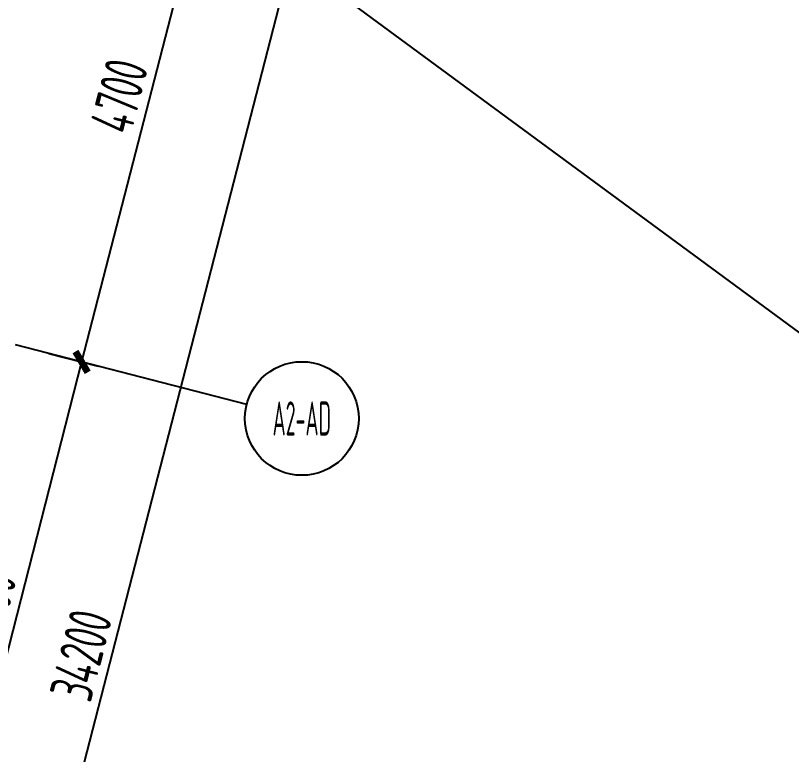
# Model space of a CAD drawing. Header units: millimetres. Extents: x 11677979 to 24947533, y -12764720 to -6308891.
# Drawn here: x 11855557 to 11862382, y -6398795 to -6392292 of the extents above; entities that cross this region are included whole.
import ezdxf
from ezdxf.enums import TextEntityAlignment as Align

# ---------------------------------------------------------------- set-up
doc = ezdxf.new("R2010")
doc.units = ezdxf.units.MM
doc.header["$LTSCALE"] = 10
for name, color, linetype in [('A2-RG-AXIS$0$A-AXIS', 1, 'Continuous'), ('A2-RG-AXIS$0$A-DIMS-100', 1, 'Continuous'), ('A2-RG-AXIS$0$A-SYMB', 4, 'Continuous'), ('A2-RI-F4$0$A2-RG-AXIS$0$A-AXIS', 1, 'Continuous'), ('A2-RI-F4$0$A2-RG-AXIS$0$A-DIMS-100', 1, 'Continuous'), ('A2-RI-F4$0$A2-RG-AXIS$0$A-SYMB', 4, 'Continuous')]:
    doc.layers.add(name, color=color, linetype=linetype)
doc.styles.add('A2-RG-AXIS$0$ECADI', font='hzs.shx', dxfattribs={"width": 0.7, "bigfont": 'hztxt.shx'})
doc.styles.add('A2-RG-AXIS$0$XD2008', font='hzs.shx', dxfattribs={"width": 0.7, "bigfont": 'hztxt.shx'})
doc.styles.add('A2-RI-F4$0$A2-RG-AXIS$0$ECADI', font='hzs.shx', dxfattribs={"width": 0.7, "bigfont": 'hztxt.shx'})
doc.styles.add('A2-RI-F4$0$A2-RG-AXIS$0$XD2008', font='hzs.shx', dxfattribs={"width": 0.7, "bigfont": 'hztxt.shx'})
doc.dimstyles.new('A2-RG-AXIS$0$XD150$0', dxfattribs={"dimscale": 150, "dimtxt": 2.5, "dimasz": 1, "dimexe": 1, "dimexo": 2, "dimgap": 0.5, "dimtad": 1, "dimdec": 0, "dimdsep": 46, "dimtxsty": 'A2-RG-AXIS$0$XD2008', "dimblk": 'A2-RG-AXIS$0$_ArchTick', "dimcen": 2.5, "dimclrt": 4, "dimaunit": 1, "dimadec": 0, "dimazin": 0, "dimtfac": 1, "dimtdec": 0, "dimtmove": 2, "dimatfit": 3, "dimfxl": 0, "dimtolj": 1, "dimtzin": 0, "dimarcsym": 0})
doc.dimstyles.new('A2-RI-F4$0$A2-RG-AXIS$0$XD150$0', dxfattribs={"dimscale": 150, "dimtxt": 2.5, "dimasz": 1, "dimexe": 1, "dimexo": 2, "dimgap": 0.5, "dimtad": 1, "dimdec": 0, "dimdsep": 46, "dimtxsty": 'A2-RI-F4$0$A2-RG-AXIS$0$XD2008', "dimblk": 'A2-RI-F4$0$A2-RG-AXIS$0$_ArchTick', "dimcen": 2.5, "dimclrt": 4, "dimaunit": 1, "dimadec": 0, "dimazin": 0, "dimtfac": 1, "dimtdec": 0, "dimtmove": 2, "dimatfit": 3, "dimfxl": 0, "dimtolj": 1, "dimtzin": 0, "dimarcsym": 0})

# ---------------------------------------------------------------- blocks, each defined once
blk = doc.blocks.new('A2-RG-AXIS$0$_ArchTick')
at = {"color": 0, "linetype": 'ByBlock', "const_width": 0.4}
blk.add_lwpolyline([(-0.5, -0.5), (0.5, 0.5)], dxfattribs=at)
blk = doc.blocks.new('*D436')
at = {"layer": 'A2-RG-AXIS$0$A-DIMS-100', "color": 0, "lineweight": -2, "ltscale": 3, "transparency": 16777216}
for p, q in [((11857017.4, -6390714), (11857453.3, -6390826)), ((11857308, -6390788.7), (11856138.3, -6395340.8)), ((11855847.8, -6395266.1), (11856283.6, -6395378.1))]:
    blk.add_line(p, q, dxfattribs=at)
at = {"layer": 'Defpoints', "color": 0, "ltscale": 3, "transparency": 16777216}
for p in [(11856726.9, -6390639.3), (11855557.2, -6395191.5), (11856138.3, -6395340.8)]:
    blk.add_point(p, dxfattribs=at)
at = {"layer": 'A2-RG-AXIS$0$A-DIMS-100', "color": 0, "lineweight": -2, "ltscale": 3, "transparency": 16777216, "xscale": 150, "yscale": 150, "zscale": 150}
for p, rotation in [((11857308, -6390788.7), 75.589284638493), ((11856138.3, -6395340.8), 255.589284638493)]:
    blk.add_blockref('A2-RG-AXIS$0$_ArchTick', p, dxfattribs=dict(at, rotation=rotation))
at = {"layer": 'A2-RG-AXIS$0$A-DIMS-100', "color": 4, "ltscale": 3, "transparency": 16777216, "insert": (11856468.9, -6392999.4), "char_height": 375, "attachment_point": 5, "rotation": 75.58928, "style": 'A2-RG-AXIS$0$XD2008'}
blk.add_mtext('\\A1;4700', dxfattribs=at)
blk = doc.blocks.new('*D437')
at = {"layer": 'A2-RG-AXIS$0$A-DIMS-100', "color": 0, "lineweight": -2, "ltscale": 3, "transparency": 16777216}
for p, q in [((11855847.8, -6395266.1), (11856283.6, -6395378.1)), ((11856138.3, -6395340.8), (11854993.5, -6399796.1)), ((11854702.9, -6399721.4), (11855138.8, -6399833.4))]:
    blk.add_line(p, q, dxfattribs=at)
at = {"layer": 'Defpoints', "color": 0, "ltscale": 3, "transparency": 16777216}
for p in [(11855557.2, -6395191.5), (11854412.4, -6399646.7), (11854993.5, -6399796.1)]:
    blk.add_point(p, dxfattribs=at)
at = {"layer": 'A2-RG-AXIS$0$A-DIMS-100', "color": 0, "lineweight": -2, "ltscale": 3, "transparency": 16777216, "xscale": 150, "yscale": 150, "zscale": 150}
for p, rotation in [((11856138.3, -6395340.8), 75.589284638493), ((11854993.5, -6399796.1), 255.589284638493)]:
    blk.add_blockref('A2-RG-AXIS$0$_ArchTick', p, dxfattribs=dict(at, rotation=rotation))
at = {"layer": 'A2-RG-AXIS$0$A-DIMS-100', "color": 4, "ltscale": 3, "transparency": 16777216, "insert": (11855311.7, -6397503.1), "char_height": 375, "attachment_point": 5, "rotation": 75.58928, "style": 'A2-RG-AXIS$0$XD2008'}
blk.add_mtext('\\A1;4600', dxfattribs=at)
blk = doc.blocks.new('*D441')
at = {"layer": 'A2-RG-AXIS$0$A-DIMS-100', "color": 0, "lineweight": -2, "ltscale": 3, "transparency": 16777216}
for p, q in [((11859481.3, -6381125.5), (11860788.8, -6381461.5)), ((11860643.5, -6381424.1), (11852132.1, -6414548.1)), ((11850969.9, -6414249.4), (11852277.4, -6414585.4))]:
    blk.add_line(p, q, dxfattribs=at)
at = {"layer": 'Defpoints', "color": 0, "ltscale": 3, "transparency": 16777216}
for p in [(11859190.7, -6381050.8), (11850679.3, -6414174.8), (11852132.1, -6414548.1)]:
    blk.add_point(p, dxfattribs=at)
at = {"layer": 'A2-RG-AXIS$0$A-DIMS-100', "color": 0, "lineweight": -2, "ltscale": 3, "transparency": 16777216, "xscale": 150, "yscale": 150, "zscale": 150}
for p, rotation in [((11860643.5, -6381424.1), 75.58928466042394), ((11852132.1, -6414548.1), 255.589284660424)]:
    blk.add_blockref('A2-RG-AXIS$0$_ArchTick', p, dxfattribs=dict(at, rotation=rotation))
at = {"layer": 'A2-RG-AXIS$0$A-DIMS-100', "color": 4, "ltscale": 3, "transparency": 16777216, "insert": (11856133.6, -6397920.8), "char_height": 375, "attachment_point": 5, "rotation": 75.58928, "style": 'A2-RG-AXIS$0$XD2008'}
blk.add_mtext('\\A1;34200', dxfattribs=at)
blk = doc.blocks.new('A2-RG-AXIS$0$ECADI-TAG-GRID')
at = {"color": 13}
blk.add_circle((0, 0), 5, dxfattribs=at)
at = {"style": 'A2-RG-AXIS$0$ECADI', "width": 0.7}
blk.add_attdef('GRID', text='', height=5, dxfattribs=at).set_placement((0, 0), align=Align.MIDDLE)
blk = doc.blocks.new('A2-RI-F4$0$A2-RG-AXIS$0$_ArchTick')
at = {"color": 0, "linetype": 'ByBlock', "const_width": 0.4}
blk.add_lwpolyline([(-0.5, -0.5), (0.5, 0.5)], dxfattribs=at)
blk = doc.blocks.new('*D961')
at = {"layer": 'A2-RI-F4$0$A2-RG-AXIS$0$A-DIMS-100', "color": 0, "lineweight": -2, "ltscale": 3, "transparency": 16777216}
for p, q in [((11857017.4, -6390714), (11857453.3, -6390826)), ((11857308, -6390788.7), (11856138.3, -6395340.8)), ((11855847.8, -6395266.1), (11856283.6, -6395378.1))]:
    blk.add_line(p, q, dxfattribs=at)
at = {"layer": 'Defpoints', "color": 0, "ltscale": 3, "transparency": 16777216}
for p in [(11856726.9, -6390639.3), (11855557.2, -6395191.5), (11856138.3, -6395340.8)]:
    blk.add_point(p, dxfattribs=at)
at = {"layer": 'A2-RI-F4$0$A2-RG-AXIS$0$A-DIMS-100', "color": 0, "lineweight": -2, "ltscale": 3, "transparency": 16777216, "xscale": 150, "yscale": 150, "zscale": 150}
for p, rotation in [((11857308, -6390788.7), 75.589284638493), ((11856138.3, -6395340.8), 255.589284638493)]:
    blk.add_blockref('A2-RI-F4$0$A2-RG-AXIS$0$_ArchTick', p, dxfattribs=dict(at, rotation=rotation))
at = {"layer": 'A2-RI-F4$0$A2-RG-AXIS$0$A-DIMS-100', "color": 4, "ltscale": 3, "transparency": 16777216, "insert": (11856468.9, -6392999.4), "char_height": 375, "attachment_point": 5, "rotation": 75.58928, "style": 'A2-RI-F4$0$A2-RG-AXIS$0$XD2008'}
blk.add_mtext('\\A1;4700', dxfattribs=at)
blk = doc.blocks.new('*D962')
at = {"layer": 'A2-RI-F4$0$A2-RG-AXIS$0$A-DIMS-100', "color": 0, "lineweight": -2, "ltscale": 3, "transparency": 16777216}
for p, q in [((11855847.8, -6395266.1), (11856283.6, -6395378.1)), ((11856138.3, -6395340.8), (11854993.5, -6399796.1)), ((11854702.9, -6399721.4), (11855138.8, -6399833.4))]:
    blk.add_line(p, q, dxfattribs=at)
at = {"layer": 'Defpoints', "color": 0, "ltscale": 3, "transparency": 16777216}
for p in [(11855557.2, -6395191.5), (11854412.4, -6399646.7), (11854993.5, -6399796.1)]:
    blk.add_point(p, dxfattribs=at)
at = {"layer": 'A2-RI-F4$0$A2-RG-AXIS$0$A-DIMS-100', "color": 0, "lineweight": -2, "ltscale": 3, "transparency": 16777216, "xscale": 150, "yscale": 150, "zscale": 150}
for p, rotation in [((11856138.3, -6395340.8), 75.589284638493), ((11854993.5, -6399796.1), 255.589284638493)]:
    blk.add_blockref('A2-RI-F4$0$A2-RG-AXIS$0$_ArchTick', p, dxfattribs=dict(at, rotation=rotation))
at = {"layer": 'A2-RI-F4$0$A2-RG-AXIS$0$A-DIMS-100', "color": 4, "ltscale": 3, "transparency": 16777216, "insert": (11855311.7, -6397503.1), "char_height": 375, "attachment_point": 5, "rotation": 75.58928, "style": 'A2-RI-F4$0$A2-RG-AXIS$0$XD2008'}
blk.add_mtext('\\A1;4600', dxfattribs=at)
blk = doc.blocks.new('*D966')
at = {"layer": 'A2-RI-F4$0$A2-RG-AXIS$0$A-DIMS-100', "color": 0, "lineweight": -2, "ltscale": 3, "transparency": 16777216}
for p, q in [((11859481.3, -6381125.5), (11860788.8, -6381461.5)), ((11860643.5, -6381424.1), (11852132.1, -6414548.1)), ((11850969.9, -6414249.4), (11852277.4, -6414585.4))]:
    blk.add_line(p, q, dxfattribs=at)
at = {"layer": 'Defpoints', "color": 0, "ltscale": 3, "transparency": 16777216}
for p in [(11859190.7, -6381050.8), (11850679.3, -6414174.8), (11852132.1, -6414548.1)]:
    blk.add_point(p, dxfattribs=at)
at = {"layer": 'A2-RI-F4$0$A2-RG-AXIS$0$A-DIMS-100', "color": 0, "lineweight": -2, "ltscale": 3, "transparency": 16777216, "xscale": 150, "yscale": 150, "zscale": 150}
for p, rotation in [((11860643.5, -6381424.1), 75.58928466042394), ((11852132.1, -6414548.1), 255.589284660424)]:
    blk.add_blockref('A2-RI-F4$0$A2-RG-AXIS$0$_ArchTick', p, dxfattribs=dict(at, rotation=rotation))
at = {"layer": 'A2-RI-F4$0$A2-RG-AXIS$0$A-DIMS-100', "color": 4, "ltscale": 3, "transparency": 16777216, "insert": (11856133.6, -6397920.8), "char_height": 375, "attachment_point": 5, "rotation": 75.58928, "style": 'A2-RI-F4$0$A2-RG-AXIS$0$XD2008'}
blk.add_mtext('\\A1;34200', dxfattribs=at)
blk = doc.blocks.new('A2-RI-F4$0$A2-RG-AXIS$0$ECADI-TAG-GRID')
at = {"color": 13}
blk.add_circle((0, 0), 5, dxfattribs=at)
at = {"style": 'A2-RI-F4$0$A2-RG-AXIS$0$ECADI', "width": 0.7}
blk.add_attdef('GRID', text='', height=5, dxfattribs=at).set_placement((0, 0), align=Align.MIDDLE)
blk = doc.blocks.new('A2-RG-AXIS')
at = {"layer": 'A2-RG-AXIS$0$A-AXIS', "ltscale": 3}
blk.add_line((11857591.1, -6395714.1), (11855557.2, -6395191.5), dxfattribs=at)
at = {"layer": 'A2-RG-AXIS$0$A-SYMB'}
ref = blk.add_blockref('A2-RG-AXIS$0$ECADI-TAG-GRID', (11858075.4, -6395838.5), dxfattribs=dict(at, xscale=99.99999999939791, yscale=99.99999999939791, zscale=99.99999999939791))
ref.add_attrib('GRID', 'A2-AD', dxfattribs={"layer": '0', "height": 300, "style": 'A2-RG-AXIS$0$ECADI', "width": 0.5}).set_placement((11858075.4, -6395838.5), align=Align.MIDDLE)
at = {"layer": 'A2-RG-AXIS$0$A-DIMS-100', "ltscale": 3}
dim = blk.add_aligned_dim(p1=(11859190.7, -6381050.8), p2=(11850679.3, -6414174.8), distance=1500, dimstyle='A2-RG-AXIS$0$XD150$0', dxfattribs=at)
dim.commit()
dim.dimension.update_dxf_attribs({"geometry": '*D441', "text_midpoint": (11856133.6, -6397920.8)})
for base, p1, p2, picture, middle in [((11856138.3, -6395340.8), (11856726.9, -6390639.3), (11855557.2, -6395191.5), '*D436', (11856468.9, -6392999.4)), ((11854993.5, -6399796.1), (11855557.2, -6395191.5), (11854412.4, -6399646.7), '*D437', (11855311.7, -6397503.1))]:
    dim = blk.add_linear_dim(base=base, p1=p1, p2=p2, angle=75.58928, dimstyle='A2-RG-AXIS$0$XD150$0', dxfattribs=at)
    dim.commit()
    dim.dimension.update_dxf_attribs({"geometry": picture, "text_midpoint": middle})
blk = doc.blocks.new('A2-RI-F4$0$A2-RG-AXIS')
at = {"layer": 'A2-RI-F4$0$A2-RG-AXIS$0$A-AXIS', "ltscale": 3}
blk.add_line((11857591.1, -6395714.1), (11855557.2, -6395191.5), dxfattribs=at)
at = {"layer": 'A2-RI-F4$0$A2-RG-AXIS$0$A-SYMB'}
ref = blk.add_blockref('A2-RI-F4$0$A2-RG-AXIS$0$ECADI-TAG-GRID', (11858075.4, -6395838.5), dxfattribs=dict(at, xscale=99.99999999939791, yscale=99.99999999939791, zscale=99.99999999939791))
ref.add_attrib('GRID', 'A2-AD', dxfattribs={"layer": '0', "height": 300, "style": 'A2-RI-F4$0$A2-RG-AXIS$0$ECADI', "width": 0.5}).set_placement((11858075.4, -6395838.5), align=Align.MIDDLE)
at = {"layer": 'A2-RI-F4$0$A2-RG-AXIS$0$A-DIMS-100', "ltscale": 3}
dim = blk.add_aligned_dim(p1=(11859190.7, -6381050.8), p2=(11850679.3, -6414174.8), distance=1500, dimstyle='A2-RI-F4$0$A2-RG-AXIS$0$XD150$0', dxfattribs=at)
dim.commit()
dim.dimension.update_dxf_attribs({"geometry": '*D966', "text_midpoint": (11856133.6, -6397920.8)})
for base, p1, p2, picture, middle in [((11856138.3, -6395340.8), (11856726.9, -6390639.3), (11855557.2, -6395191.5), '*D961', (11856468.9, -6392999.4)), ((11854993.5, -6399796.1), (11855557.2, -6395191.5), (11854412.4, -6399646.7), '*D962', (11855311.7, -6397503.1))]:
    dim = blk.add_linear_dim(base=base, p1=p1, p2=p2, angle=75.58928, dimstyle='A2-RI-F4$0$A2-RG-AXIS$0$XD150$0', dxfattribs=at)
    dim.commit()
    dim.dimension.update_dxf_attribs({"geometry": picture, "text_midpoint": middle})
blk = doc.blocks.new('A2-RI-F4')
at = {"layer": 'Defpoints', "color": 3}
blk.add_line((11854510.4, -6389237.4), (11864592.1, -6396661.6), dxfattribs=at)
blk.add_blockref('A2-RI-F4$0$A2-RG-AXIS', (0, 0))

msp = doc.modelspace()

# ---------------------------------------------------------------- block references
for name in ['A2-RI-F4', 'A2-RG-AXIS']:
    msp.add_blockref(name, (0, 0))

doc.saveas('drawing.dxf')
